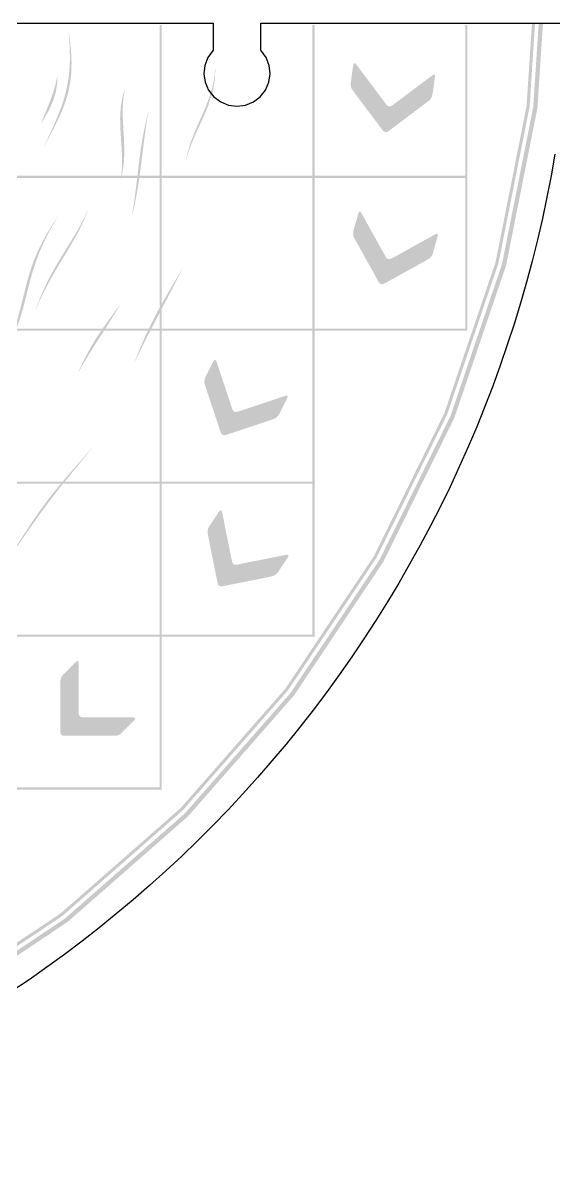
# Model space of a CAD drawing. Header units: millimetres. Extents: x 6 to 585, y 177 to 394.
# Drawn here: x 381.3 to 468.1, y 192.2 to 380.6 of the extents above; entities that cross this region are included whole.
import ezdxf

# ---------------------------------------------------------------- set-up
doc = ezdxf.new("R2010")
doc.units = ezdxf.units.MM
doc.layers.add('CUT', color=1, linetype='Continuous')
doc.layers.add('RASTER', color=7, linetype='Continuous')

msp = doc.modelspace()

# ---------------------------------------------------------------- hatches: boundary and pattern name
at = {"layer": 'RASTER'}
h = msp.add_hatch(color=7, dxfattribs=at)
h.paths.add_polyline_path([(466.283, 380.5), (465.384, 366.785), (460.259, 341.018), (451.814, 316.141), (440.195, 292.579), (425.599, 270.735), (408.277, 250.983), (388.525, 233.661), (366.681, 219.065), (343.119, 207.446), (318.242, 199.001), (292.475, 193.876), (266.26, 192.158), (253.76, 192.977), (253.76, 380.5)])
h.paths.add_polyline_path([(253.76, 380.5), (253.76, 193.677), (266.26, 192.858), (292.384, 194.57), (318.061, 199.677), (342.851, 208.093), (366.331, 219.672), (388.099, 234.216), (407.782, 251.478), (425.044, 271.161), (439.589, 292.929), (451.168, 316.409), (459.583, 341.199), (464.69, 366.876), (465.583, 380.5)])
h = msp.add_hatch(color=7, dxfattribs=at)
h.paths.add_polyline_path([(464.983, 380.5), (464.095, 366.954), (459.003, 341.355), (450.613, 316.638), (439.069, 293.229), (424.568, 271.526), (407.358, 251.902), (387.734, 234.692), (366.031, 220.191), (342.622, 208.647), (317.906, 200.257), (292.306, 195.165), (266.26, 193.458), (253.76, 194.277), (253.76, 380.5)])
h.paths.add_polyline_path([(253.76, 380.5), (253.76, 194.777), (266.26, 193.958), (292.24, 195.66), (317.776, 200.74), (342.43, 209.109), (365.781, 220.624), (387.43, 235.089), (407.004, 252.256), (424.171, 271.831), (438.636, 293.479), (450.151, 316.83), (458.52, 341.484), (463.6, 367.02), (464.483, 380.5)])
for points in [[(388.757, 379.292), (388.959, 377.649), (389.12, 376.001), (389.2, 374.356), (389.171, 372.719), (389.009, 371.101), (388.706, 369.506), (388.262, 367.94), (387.692, 366.404), (387.02, 364.899), (386.279, 363.418), (385.506, 361.956), (384.739, 360.503), (384.72, 360.508), (385.395, 361.985), (386.081, 363.467), (386.747, 364.962), (387.36, 366.477), (387.893, 368.015), (388.324, 369.579), (388.639, 371.167), (388.836, 372.775), (388.923, 374.398), (388.917, 376.029), (388.845, 377.663), (388.737, 379.294)], [(403.585, 380.325), (403.935, 380.325), (403.935, 355.675), (403.585, 355.675)], [(428.585, 380.325), (428.935, 380.325), (428.935, 355.675), (428.585, 355.675)], [(453.585, 380.325), (453.935, 380.325), (453.935, 355.675), (453.585, 355.675)], [(412.723, 373.226), (412.642, 371.63), (412.403, 370.055), (412.01, 368.506), (411.481, 366.984), (410.855, 365.486), (410.177, 364.006), (409.499, 362.534), (408.868, 361.06), (408.322, 359.572), (407.885, 358.062), (407.866, 358.066), (408.209, 359.599), (408.671, 361.104), (409.235, 362.591), (409.87, 364.068), (410.533, 365.548), (411.173, 367.039), (411.744, 368.551), (412.205, 370.086), (412.528, 371.646), (412.703, 373.229)], [(448.12, 372.04), (448.259, 372.134), (448.376, 372.191), (448.471, 372.21), (448.544, 372.192), (448.594, 372.137), (448.623, 372.044), (448.63, 371.915), (448.614, 371.748), (448.225, 369.025), (448.191, 368.844), (448.141, 368.672), (448.076, 368.51), (447.996, 368.356), (447.9, 368.211), (447.788, 368.076), (447.661, 367.95), (447.519, 367.833), (441.082, 363.005), (440.935, 362.909), (440.792, 362.846), (440.654, 362.815), (440.52, 362.818), (440.391, 362.853), (440.267, 362.921), (440.147, 363.022), (440.032, 363.155), (435.205, 369.592), (435.101, 369.744), (435.015, 369.901), (434.946, 370.062), (434.894, 370.228), (434.86, 370.398), (434.843, 370.572), (434.843, 370.751), (434.861, 370.934), (435.25, 373.657), (435.282, 373.821), (435.324, 373.944), (435.378, 374.025), (435.442, 374.064), (435.517, 374.061), (435.602, 374.015), (435.699, 373.928), (435.806, 373.799), (440.633, 367.363), (440.748, 367.229), (440.868, 367.128), (440.992, 367.06), (441.121, 367.025), (441.255, 367.023), (441.393, 367.053), (441.536, 367.116), (441.683, 367.213)], [(386.912, 372.116), (386.845, 370.715), (386.616, 369.341), (386.213, 368.002), (385.648, 366.702), (384.96, 365.437), (384.212, 364.195), (384.192, 364.2), (384.728, 365.491), (385.259, 366.788), (385.766, 368.096), (386.226, 369.418), (386.611, 370.758), (386.892, 372.12)], [(397.922, 369.92), (397.673, 368.328), (397.568, 366.705), (397.581, 365.051), (397.668, 363.373), (397.772, 361.679), (397.833, 359.983), (397.793, 358.303), (397.604, 356.653), (397.238, 355.049), (397.219, 355.054), (397.423, 356.703), (397.467, 358.388), (397.4, 360.092), (397.281, 361.796), (397.175, 363.484), (397.144, 365.144), (397.238, 366.771), (397.487, 368.362), (397.902, 369.924)], [(401.772, 366.281), (401.516, 364.73), (401.288, 363.172), (401.08, 361.606), (400.885, 360.034), (400.692, 358.457), (400.492, 356.877), (400.276, 355.296), (400.034, 353.718), (399.757, 352.145), (399.439, 350.581), (399.074, 349.028), (399.055, 349.035), (399.322, 350.618), (399.549, 352.209), (399.749, 353.802), (399.937, 355.392), (400.123, 356.976), (400.322, 358.552), (400.542, 360.118), (400.792, 361.674), (401.076, 363.219), (401.396, 364.755), (401.752, 366.285)], [(378.585, 355.675), (403.935, 355.675), (403.935, 355.325), (378.585, 355.325)], [(403.585, 355.675), (428.935, 355.675), (428.935, 355.325), (403.585, 355.325)], [(403.585, 355.325), (403.935, 355.325), (403.935, 330.675), (403.585, 330.675)], [(428.585, 355.675), (453.935, 355.675), (453.935, 355.325), (428.585, 355.325)], [(428.585, 355.325), (428.935, 355.325), (428.935, 330.675), (428.585, 330.675)], [(453.585, 355.325), (453.935, 355.325), (453.935, 330.675), (453.585, 330.675)], [(386.947, 349), (386.112, 347.56), (385.321, 346.109), (384.593, 344.639), (383.939, 343.14), (383.362, 341.609), (382.855, 340.043), (382.402, 338.446), (381.983, 336.825), (381.571, 335.191), (381.138, 333.558), (380.653, 331.942), (380.093, 330.357), (379.435, 328.82), (378.668, 327.341), (377.786, 325.929), (376.792, 324.587), (376.775, 324.597), (377.698, 325.981), (378.512, 327.432), (379.215, 328.945), (379.815, 330.51), (380.328, 332.116), (380.775, 333.746), (381.185, 335.385), (381.588, 337.017), (382.011, 338.63), (382.483, 340.212), (383.024, 341.757), (383.648, 343.264), (384.359, 344.735), (385.153, 346.175), (386.017, 347.596), (386.928, 349.007)], [(391.979, 350.249), (391.399, 348.801), (390.743, 347.383), (390.023, 345.993), (389.254, 344.627), (388.455, 343.278), (387.644, 341.94), (386.84, 340.605), (386.058, 339.265), (385.311, 337.913), (384.607, 336.544), (383.948, 335.154), (383.333, 333.741), (383.315, 333.75), (383.853, 335.2), (384.439, 336.624), (385.08, 338.02), (385.778, 339.391), (386.527, 340.74), (387.32, 342.076), (388.14, 343.406), (388.968, 344.739), (389.785, 346.083), (390.569, 347.447), (391.3, 348.836), (391.96, 350.255)], [(448.606, 346.07), (448.756, 346.144), (448.88, 346.184), (448.976, 346.19), (449.046, 346.163), (449.089, 346.101), (449.105, 346.006), (449.093, 345.876), (449.055, 345.713), (448.3, 343.069), (448.241, 342.894), (448.169, 342.73), (448.082, 342.578), (447.982, 342.437), (447.867, 342.307), (447.738, 342.188), (447.595, 342.08), (447.438, 341.983), (440.405, 338.076), (440.246, 338.001), (440.095, 337.957), (439.954, 337.946), (439.822, 337.967), (439.699, 338.019), (439.585, 338.103), (439.481, 338.219), (439.385, 338.367), (435.478, 345.401), (435.395, 345.566), (435.331, 345.733), (435.285, 345.902), (435.256, 346.073), (435.245, 346.246), (435.252, 346.421), (435.277, 346.598), (435.319, 346.777), (436.075, 349.422), (436.129, 349.58), (436.188, 349.696), (436.252, 349.769), (436.32, 349.799), (436.394, 349.785), (436.473, 349.729), (436.557, 349.63), (436.645, 349.487), (440.553, 342.454), (440.648, 342.306), (440.753, 342.19), (440.867, 342.105), (440.99, 342.053), (441.122, 342.033), (441.263, 342.044), (441.413, 342.087), (441.572, 342.162)], [(407.329, 340.503), (406.625, 339.081), (405.906, 337.668), (405.177, 336.262), (404.442, 334.862), (403.705, 333.467), (402.971, 332.072), (402.244, 330.677), (401.527, 329.279), (400.824, 327.876), (400.136, 326.465), (399.465, 325.046), (399.447, 325.055), (400.023, 326.522), (400.622, 327.974), (401.251, 329.409), (401.914, 330.829), (402.612, 332.233), (403.344, 333.623), (404.107, 335.003), (404.895, 336.377), (405.698, 337.75), (406.507, 339.126), (407.31, 340.51)], [(397.21, 334.675), (396.344, 333.259), (395.464, 331.854), (394.575, 330.459), (393.685, 329.069), (392.8, 327.681), (391.93, 326.289), (391.084, 324.887), (390.271, 323.468), (390.254, 323.478), (390.938, 324.967), (391.673, 326.426), (392.467, 327.853), (393.324, 329.251), (394.238, 330.623), (395.2, 331.979), (396.192, 333.329), (397.192, 334.683)], [(378.585, 330.675), (403.935, 330.675), (403.935, 330.325), (378.585, 330.325)], [(403.585, 330.675), (428.935, 330.675), (428.935, 330.325), (403.585, 330.325)], [(403.585, 330.325), (403.935, 330.325), (403.935, 305.675), (403.585, 305.675)], [(428.585, 330.675), (453.935, 330.675), (453.935, 330.325), (428.585, 330.325)], [(428.585, 330.325), (428.935, 330.325), (428.935, 305.675), (428.585, 305.675)], [(424.046, 319.663), (424.207, 319.709), (424.336, 319.725), (424.432, 319.714), (424.496, 319.674), (424.526, 319.605), (424.524, 319.508), (424.489, 319.383), (424.422, 319.23), (423.192, 316.77), (423.102, 316.609), (423.001, 316.462), (422.888, 316.328), (422.763, 316.208), (422.626, 316.101), (422.477, 316.008), (422.317, 315.928), (422.145, 315.862), (414.512, 313.318), (414.342, 313.273), (414.186, 313.259), (414.045, 313.273), (413.919, 313.318), (413.808, 313.392), (413.712, 313.496), (413.63, 313.629), (413.563, 313.792), (411.019, 321.425), (410.969, 321.602), (410.936, 321.778), (410.922, 321.953), (410.925, 322.127), (410.946, 322.299), (410.985, 322.47), (411.042, 322.639), (411.117, 322.808), (412.347, 325.267), (412.429, 325.413), (412.509, 325.516), (412.585, 325.576), (412.658, 325.592), (412.728, 325.566), (412.795, 325.496), (412.859, 325.383), (412.92, 325.227), (415.464, 317.593), (415.531, 317.43), (415.612, 317.297), (415.709, 317.193), (415.82, 317.119), (415.946, 317.075), (416.087, 317.06), (416.242, 317.075), (416.413, 317.119)], [(392.572, 311.207), (391.529, 309.89), (390.471, 308.588), (389.408, 307.293), (388.349, 305.998), (387.303, 304.697), (386.274, 303.386), (385.266, 302.059), (384.278, 300.718), (383.306, 299.361), (382.346, 297.993), (381.388, 296.619), (380.425, 295.245), (379.446, 293.88), (378.443, 292.532), (378.428, 292.545), (379.381, 293.937), (380.31, 295.343), (381.228, 296.752), (382.147, 298.155), (383.078, 299.544), (384.03, 300.912), (385.01, 302.255), (386.022, 303.574), (387.067, 304.87), (388.14, 306.147), (389.236, 307.412), (390.346, 308.673), (391.456, 309.938), (392.555, 311.218)], [(378.585, 305.675), (403.935, 305.675), (403.935, 305.325), (378.585, 305.325)], [(403.585, 305.675), (428.935, 305.675), (428.935, 305.325), (403.585, 305.325)], [(403.585, 305.325), (403.935, 305.325), (403.935, 280.675), (403.585, 280.675)], [(428.585, 305.325), (428.935, 305.325), (428.935, 280.675), (428.585, 280.675)], [(424.192, 293.685), (424.358, 293.71), (424.488, 293.71), (424.582, 293.687), (424.64, 293.639), (424.661, 293.568), (424.647, 293.472), (424.597, 293.352), (424.511, 293.208), (422.986, 290.92), (422.877, 290.771), (422.758, 290.638), (422.629, 290.519), (422.49, 290.415), (422.341, 290.326), (422.182, 290.252), (422.013, 290.193), (421.835, 290.149), (413.945, 288.571), (413.77, 288.548), (413.614, 288.552), (413.476, 288.585), (413.356, 288.644), (413.255, 288.732), (413.173, 288.847), (413.108, 288.989), (413.062, 289.159), (411.484, 297.049), (411.456, 297.231), (411.446, 297.41), (411.453, 297.585), (411.478, 297.756), (411.52, 297.925), (411.58, 298.089), (411.658, 298.251), (411.753, 298.408), (413.279, 300.696), (413.379, 300.831), (413.47, 300.924), (413.553, 300.973), (413.628, 300.981), (413.694, 300.945), (413.751, 300.868), (413.801, 300.748), (413.842, 300.585), (415.42, 292.695), (415.466, 292.525), (415.53, 292.383), (415.613, 292.268), (415.714, 292.181), (415.833, 292.121), (415.971, 292.089), (416.128, 292.084), (416.302, 292.107)], [(378.585, 280.675), (403.935, 280.675), (403.935, 280.325), (378.585, 280.325)], [(403.585, 280.675), (428.935, 280.675), (428.935, 280.325), (403.585, 280.325)], [(403.585, 280.325), (403.935, 280.325), (403.935, 255.675), (403.585, 255.675)], [(399.172, 267.116), (399.34, 267.108), (399.467, 267.083), (399.555, 267.042), (399.602, 266.984), (399.61, 266.909), (399.577, 266.818), (399.505, 266.71), (399.392, 266.586), (397.447, 264.641), (397.311, 264.517), (397.169, 264.409), (397.019, 264.318), (396.862, 264.243), (396.699, 264.185), (396.528, 264.144), (396.351, 264.119), (396.167, 264.111), (388.121, 264.111), (387.945, 264.123), (387.793, 264.158), (387.664, 264.216), (387.559, 264.298), (387.477, 264.404), (387.418, 264.533), (387.383, 264.685), (387.371, 264.861), (387.371, 272.907), (387.379, 273.091), (387.404, 273.268), (387.446, 273.438), (387.504, 273.602), (387.578, 273.759), (387.669, 273.908), (387.777, 274.051), (387.901, 274.187), (389.846, 276.132), (389.97, 276.244), (390.078, 276.317), (390.169, 276.349), (390.244, 276.342), (390.302, 276.295), (390.343, 276.207), (390.368, 276.08), (390.376, 275.912), (390.376, 267.866), (390.388, 267.69), (390.423, 267.538), (390.482, 267.409), (390.564, 267.304), (390.669, 267.222), (390.798, 267.163), (390.951, 267.128), (391.126, 267.116)], [(378.585, 255.675), (403.935, 255.675), (403.935, 255.325), (378.585, 255.325)]]:
    msp.add_hatch(color=7, dxfattribs=at).paths.add_polyline_path(points)

# ---------------------------------------------------------------- linework, layer by layer
at = {"layer": 'CUT'}
for points in [[(370.398, 380.638), (412.348, 380.638), (412.348, 376.2), (411.498, 375.019), (411, 373.718), (410.85, 372.333), (411.059, 370.955), (411.613, 369.677), (412.476, 368.582), (413.589, 367.744), (414.879, 367.218), (416.26, 367.039), (417.642, 367.218), (418.932, 367.744), (420.045, 368.582), (420.907, 369.677), (421.461, 370.955), (421.67, 372.333), (421.521, 373.718), (421.023, 375.019), (420.173, 376.2), (420.173, 380.638), (470.668, 380.638)], [(468.231, 359.195), (467.61, 355.675), (466.928, 352.167), (466.184, 348.671), (465.38, 345.188), (464.516, 341.721), (463.59, 338.268), (462.605, 334.833), (461.56, 331.415), (460.456, 328.016), (459.292, 324.637), (458.069, 321.278), (456.788, 317.942), (455.45, 314.628), (454.053, 311.338), (452.599, 308.073), (451.089, 304.834), (449.522, 301.621), (447.899, 298.437), (446.221, 295.281), (444.488, 292.156), (442.701, 289.06), (440.86, 285.997), (438.966, 282.966), (437.019, 279.969), (435.021, 277.006), (432.971, 274.078), (430.87, 271.187), (428.719, 268.332), (426.518, 265.516), (424.269, 262.739), (421.972, 260.001), (419.627, 257.304), (417.235, 254.648), (414.798, 252.034), (412.315, 249.463), (409.787, 246.936), (407.216, 244.453), (404.602, 242.016), (401.946, 239.624), (399.249, 237.28), (396.511, 234.982), (393.733, 232.733), (390.917, 230.533), (388.062, 228.382), (385.171, 226.282), (382.243, 224.232), (379.28, 222.233)]]:
    msp.add_lwpolyline(points, dxfattribs=at)

doc.saveas('drawing.dxf')
